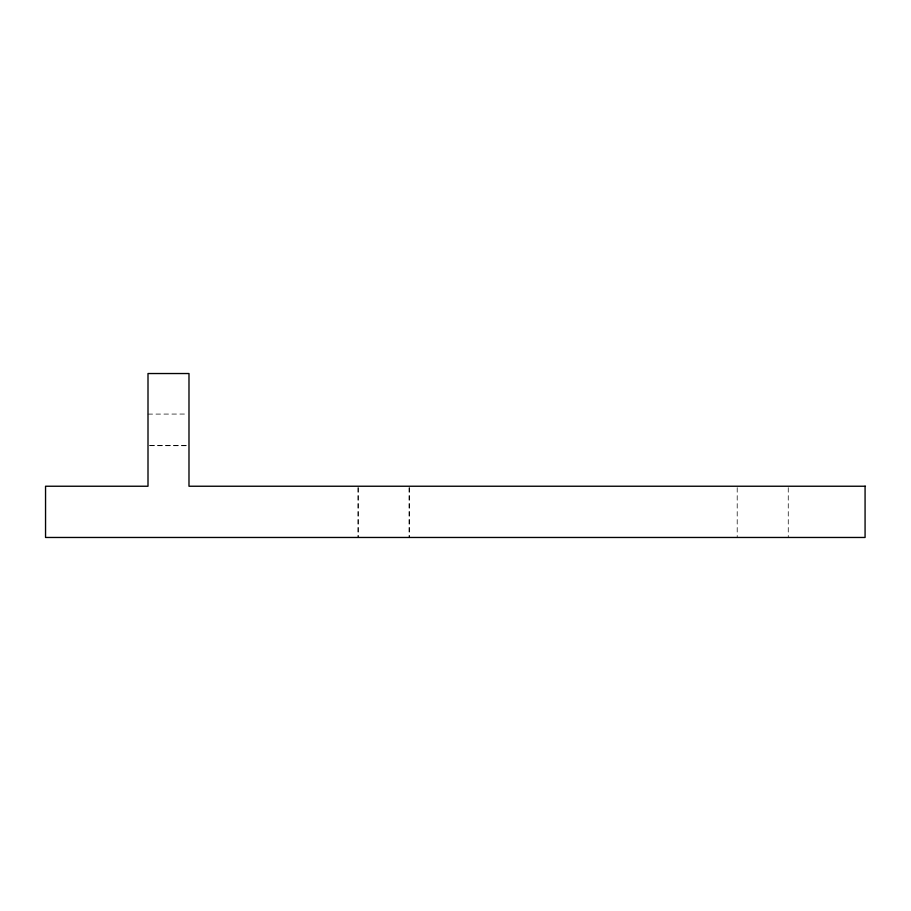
<?xml version="1.0" encoding="UTF-8"?>
<svg xmlns="http://www.w3.org/2000/svg" width="911" height="911" viewBox="0 0 911 911"><rect width="100%" height="100%" fill="white"/><g stroke="black" fill="none" stroke-linecap="round" stroke-linejoin="round"><path stroke-width="0.68" stroke-dasharray="4.55 3.42" d="M148.003 414.106L186.163 414.05M788.254 487.658L788.266 537.467M737.204 487.658L737.204 537.467M409.255 487.658L409.255 537.467M409.107 487.658L409.107 537.467M358.182 487.658L358.182 537.467M358.034 487.658L358.034 537.467M186.163 445.673L148.003 445.673L186.163 445.718"/><path stroke-width="1.37" d="M865.45 486.235L188.987 486.235L188.987 373.533L148.003 373.533L148.003 486.235L45.55 486.235L45.55 537.467L865.074 537.467L865.074 486.235"/></g></svg>
